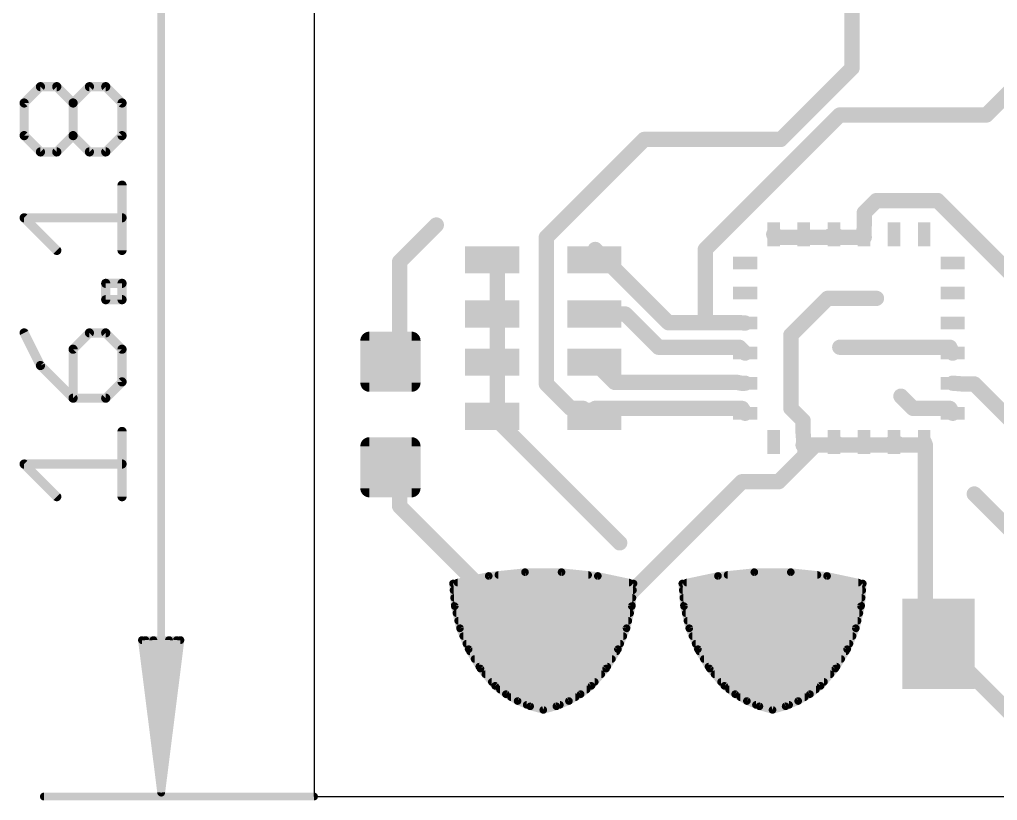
# Model space of a CAD drawing. Extents: x -4.9 to 29.3, y 1.2 to 21.4.
# Drawn here: x -4.89 to 11.36, y 1.21 to 14.18 of the extents above; entities that cross this region are included whole.
import ezdxf

# ---------------------------------------------------------------- set-up
doc = ezdxf.new("R2010")
doc.units = 0
doc.layers.add('1', color=22, linetype='CONTINUOUS')
doc.layers.add('20', color=7, linetype='CONTINUOUS')

# ---------------------------------------------------------------- blocks, each defined once
blk = doc.blocks.new('RECT')
blk.add_solid([(-0.5, -0.5), (0.5, -0.5), (-0.5, 0.5), (0.5, 0.5)])
blk = doc.blocks.new('RECT160000X160000R30')
at = {"const_width": 0.15}
blk.add_lwpolyline([(0.425, -0.35), (0.425, 0.35, 0.4142), (0.35, 0.425), (-0.35, 0.425, 0.4142), (-0.425, 0.35), (-0.425, -0.35, 0.4142), (-0.35, -0.425), (0.35, -0.425, 0.4142)], format="xyb", close=True, dxfattribs=at)
blk.add_solid([(-0.3754, -0.3754), (0.3754, -0.3754), (-0.3754, 0.3754), (0.3754, 0.3754)])

msp = doc.modelspace()

# ---------------------------------------------------------------- linework, layer by layer
at = {"layer": '1'}
for points, const_width in [([(-2.54, 17.385), (-2.54, 1.335)], 0.13), ([(8.9408, 13.3763), (8.9408, 14.348)], 0.254), ([(12.5984, 14.0208), (11.176, 12.5984)], 0.254), ([(7.7565, 12.192), (8.9408, 13.3763)], 0.254), ([(-4.8177, 12.7977), (-4.5465, 13.0688)], 0.1524), ([(-4.5465, 13.0688), (-4.2754, 13.0688)], 0.1524), ([(-4.2754, 13.0688), (-4.0042, 12.7977)], 0.1524), ([(-4.0042, 12.7977), (-3.733, 13.0688)], 0.1524), ([(-3.733, 13.0688), (-3.4619, 13.0688)], 0.1524), ([(-3.4619, 13.0688), (-3.1907, 12.7977)], 0.1524), ([(-4.8177, 12.2553), (-4.8177, 12.7977)], 0.1524), ([(-4.0042, 12.2553), (-4.0042, 12.7977)], 0.1524), ([(-3.1907, 12.7977), (-3.1907, 12.2553)], 0.1524), ([(8.7376, 12.5984), (6.5024, 10.3632)], 0.254), ([(11.176, 12.5984), (8.7376, 12.5984)], 0.254), ([(-4.5465, 11.9842), (-4.8177, 12.2553)], 0.1524), ([(-4.0042, 12.2553), (-4.2754, 11.9842)], 0.1524), ([(-3.733, 11.9842), (-4.0042, 12.2553)], 0.1524), ([(-3.1907, 12.2553), (-3.4619, 11.9842)], 0.1524), ([(3.8608, 10.5664), (5.4864, 12.192)], 0.254), ([(5.4864, 12.192), (7.7565, 12.192)], 0.254), ([(-4.2754, 11.9842), (-4.5465, 11.9842)], 0.1524), ([(-3.4619, 11.9842), (-3.733, 11.9842)], 0.1524), ([(-3.1907, 10.347), (-3.1907, 11.4317)], 0.1524), ([(9.3472, 11.176), (9.144, 10.9728)], 0.254), ([(10.3632, 11.176), (9.3472, 11.176)], 0.254), ([(11.9888, 9.5504), (10.3632, 11.176)], 0.254), ([(9.144, 10.9728), (9.144, 10.7696)], 0.254), ([(-4.2754, 10.347), (-4.8177, 10.8893)], 0.1524), ([(-4.8177, 10.8893), (-3.1907, 10.8893)], 0.1524), ([(2.032, 10.7696), (1.4224, 10.16)], 0.254), ([(9.144, 10.7696), (9.14, 10.615)], 0.254), ([(7.7216, 10.5664), (7.64, 10.615)], 0.254), ([(8.128, 10.5664), (8.14, 10.615)], 0.254), ([(8.5344, 10.5664), (8.64, 10.615)], 0.254), ([(8.7376, 10.5664), (8.64, 10.615)], 0.254), ([(9.144, 10.5664), (9.14, 10.615)], 0.254), ([(3.8608, 10.5664), (3.8608, 8.128)], 0.254), ([(8.128, 10.5664), (7.7216, 10.5664)], 0.254), ([(8.5344, 10.5664), (8.128, 10.5664)], 0.254), ([(9.144, 10.5664), (8.7376, 10.5664)], 0.254), ([(4.6736, 10.3632), (4.66, 10.19)], 0.254), ([(4.6736, 10.3632), (5.8928, 9.144)], 0.254), ([(6.5024, 10.3632), (6.5024, 9.144)], 0.254), ([(1.4224, 10.16), (1.4224, 8.5344)], 0.254), ([(3.048, 10.16), (2.96, 10.19)], 0.254), ([(3.048, 9.3472), (3.048, 10.16)], 0.254), ([(-3.4619, 9.5284), (-3.4619, 9.7996)], 0.1524), ([(-3.4619, 9.7996), (-3.1907, 9.7996)], 0.1524), ([(-3.1907, 9.7996), (-3.1907, 9.5284)], 0.1524), ([(-3.1907, 9.5284), (-3.4619, 9.5284)], 0.1524), ([(7.9248, 8.9408), (8.5344, 9.5504)], 0.254), ([(8.5344, 9.5504), (9.3472, 9.5504)], 0.254), ([(3.048, 9.3472), (2.96, 9.29)], 0.254), ([(3.048, 9.144), (2.96, 9.29)], 0.254), ([(3.048, 8.5344), (3.048, 9.144)], 0.254), ([(4.66, 9.29), (5.1721, 9.29)], 0.254), ([(5.1721, 9.29), (5.7245, 8.7376)], 0.254), ([(5.8928, 9.144), (6.5024, 9.144)], 0.254), ([(6.5024, 9.144), (7.112, 9.144)], 0.254), ([(7.112, 9.144), (7.165, 9.14)], 0.254), ([(-4.8177, 8.9759), (-4.5465, 8.4336)], 0.1524), ([(-3.733, 8.9759), (-4.0042, 8.7048)], 0.1524), ([(-3.4619, 8.9759), (-3.733, 8.9759)], 0.1524), ([(-3.1907, 8.7048), (-3.4619, 8.9759)], 0.1524), ([(7.9248, 7.7216), (7.9248, 8.9408)], 0.254), ([(-4.0042, 8.7048), (-4.0042, 7.8913)], 0.1524), ([(-3.1907, 8.1624), (-3.1907, 8.7048)], 0.1524), ([(5.7245, 8.7376), (7.0674, 8.7376)], 0.254), ([(7.0674, 8.7376), (7.165, 8.64)], 0.254), ([(8.7376, 8.7376), (10.5664, 8.7376)], 0.254), ([(10.5664, 8.7376), (10.615, 8.64)], 0.254), ([(1.4224, 8.5344), (1.27, 8.497)], 0.254), ([(3.048, 8.5344), (2.96, 8.49)], 0.254), ([(3.048, 8.3312), (2.96, 8.49)], 0.254), ([(4.9959, 8.1541), (4.66, 8.49)], 0.254), ([(-4.5465, 8.4336), (-4.0042, 7.8913)], 0.1524), ([(3.048, 8.3312), (3.048, 7.7216)], 0.254), ([(-3.4619, 7.8913), (-3.1907, 8.1624)], 0.1524), ([(3.8608, 8.128), (4.2672, 7.7216)], 0.254), ([(7.0318, 8.1541), (4.9959, 8.1541)], 0.254), ([(7.0982, 8.14), (7.0318, 8.1541)], 0.254), ([(7.165, 8.14), (7.0982, 8.14)], 0.254), ([(10.7696, 8.128), (10.615, 8.14)], 0.254), ([(10.9728, 8.128), (10.7696, 8.128)], 0.254), ([(11.7856, 7.3152), (10.9728, 8.128)], 0.254), ([(-4.0042, 7.8913), (-3.4619, 7.8913)], 0.1524), ([(9.7536, 7.9248), (9.9568, 7.7216)], 0.254), ([(3.048, 7.7216), (2.96, 7.59)], 0.254), ([(4.2672, 7.7216), (4.4704, 7.7216)], 0.254), ([(4.4704, 7.7216), (4.66, 7.59)], 0.254), ([(4.6736, 7.7216), (4.66, 7.59)], 0.254), ([(4.6736, 7.7216), (7.112, 7.7216)], 0.254), ([(7.112, 7.7216), (7.165, 7.64)], 0.254), ([(8.128, 7.5184), (7.9248, 7.7216)], 0.254), ([(9.9568, 7.7216), (10.5664, 7.7216)], 0.254), ([(10.5664, 7.7216), (10.615, 7.64)], 0.254), ([(3.048, 7.5184), (2.96, 7.59)], 0.254), ([(5.08, 5.4864), (3.048, 7.5184)], 0.254), ([(8.128, 7.3152), (8.128, 7.5184)], 0.254), ([(-3.1907, 6.2541), (-3.1907, 7.3388)], 0.1524), ([(8.128, 7.3152), (8.14, 7.165)], 0.254), ([(8.3312, 7.112), (7.7216, 6.5024)], 0.254), ([(8.128, 7.112), (8.14, 7.165)], 0.254), ([(8.3312, 7.112), (8.128, 7.112)], 0.254), ([(8.7376, 7.112), (8.3312, 7.112)], 0.254), ([(8.7376, 7.112), (8.64, 7.165)], 0.254), ([(8.7376, 7.112), (9.144, 7.112)], 0.254), ([(9.144, 7.112), (9.14, 7.165)], 0.254), ([(9.144, 7.112), (9.5504, 7.112)], 0.254), ([(9.5504, 7.112), (9.64, 7.165)], 0.254), ([(9.7536, 7.112), (9.64, 7.165)], 0.254), ([(9.7536, 7.112), (10.16, 7.112)], 0.254), ([(10.16, 7.112), (10.14, 7.165)], 0.254), ([(10.16, 4.064), (10.16, 7.112)], 0.254), ([(-4.2754, 6.2541), (-4.8177, 6.7965)], 0.1524), ([(-4.8177, 6.7965), (-3.1907, 6.7965)], 0.1524), ([(1.4224, 6.7056), (1.27, 6.743)], 0.254), ([(1.4224, 6.096), (1.4224, 6.7056)], 0.254), ([(7.112, 6.5024), (4.4704, 3.8608)], 0.254), ([(7.7216, 6.5024), (7.112, 6.5024)], 0.254), ([(10.9728, 6.2992), (12.3952, 4.8768)], 0.254), ([(3.6576, 3.8608), (1.4224, 6.096)], 0.254), ([(3.5067, 4.9995), (2.9034, 4.9361)], 0.127), ([(4.1133, 4.9995), (3.5067, 4.9995)], 0.127), ([(4.7166, 4.9361), (4.1133, 4.9995)], 0.127), ([(7.3167, 4.9995), (6.7134, 4.9361)], 0.127), ([(7.9233, 4.9995), (7.3167, 4.9995)], 0.127), ([(8.5266, 4.9361), (7.9233, 4.9995)], 0.127), ([(2.9034, 4.9361), (2.31, 4.81)], 0.127), ([(2.3853, 4.826), (5.2347, 4.826)], 0.127), ([(3.0639, 4.953), (4.5561, 4.953)], 0.127), ([(5.31, 4.81), (4.7166, 4.9361)], 0.127), ([(6.7134, 4.9361), (6.12, 4.81)], 0.127), ([(6.1953, 4.826), (9.0447, 4.826)], 0.127), ([(6.8739, 4.953), (8.3661, 4.953)], 0.127), ([(9.12, 4.81), (8.5266, 4.9361)], 0.127), ([(2.31, 4.81), (2.3388, 4.4342)], 0.127), ([(2.3185, 4.699), (5.3015, 4.699)], 0.127), ([(5.2812, 4.4342), (5.31, 4.81)], 0.127), ([(6.12, 4.81), (6.1488, 4.4342)], 0.127), ([(6.1285, 4.699), (9.1115, 4.699)], 0.127), ([(9.0912, 4.4342), (9.12, 4.81)], 0.127), ([(2.3282, 4.572), (5.2918, 4.572)], 0.127), ([(6.1382, 4.572), (9.1018, 4.572)], 0.127), ([(2.338, 4.445), (5.282, 4.445)], 0.127), ([(2.3388, 4.4342), (2.426, 4.0675)], 0.127), ([(5.194, 4.0675), (5.2812, 4.4342)], 0.127), ([(6.148, 4.445), (9.092, 4.445)], 0.127), ([(6.1488, 4.4342), (6.236, 4.0675)], 0.127), ([(9.004, 4.0675), (9.0912, 4.4342)], 0.127), ([(2.3664, 4.318), (5.2536, 4.318)], 0.127), ([(2.3966, 4.191), (5.2234, 4.191)], 0.127), ([(6.1764, 4.318), (9.0636, 4.318)], 0.127), ([(6.2066, 4.191), (9.0334, 4.191)], 0.127), ([(2.426, 4.0675), (2.5695, 3.7189)], 0.127), ([(2.4274, 4.064), (5.1926, 4.064)], 0.127), ([(5.0505, 3.7189), (5.194, 4.0675)], 0.127), ([(6.236, 4.0675), (6.3795, 3.7189)], 0.127), ([(6.2374, 4.064), (9.0026, 4.064)], 0.127), ([(8.8605, 3.7189), (9.004, 4.0675)], 0.127), ([(10.3632, 3.8608), (10.16, 4.064)], 0.254), ([(-2.54, 1.335), (-2.8592, 3.87)], 0.13), ([(-2.8592, 3.87), (-2.2208, 3.87)], 0.13), ([(-2.54, 1.335), (-2.8, 3.87)], 0.13), ([(-2.54, 1.335), (-2.67, 3.87)], 0.13), ([(-2.2208, 3.87), (-2.54, 1.335)], 0.13), ([(-2.41, 3.87), (-2.54, 1.335)], 0.13), ([(-2.28, 3.87), (-2.54, 1.335)], 0.13), ([(2.4797, 3.937), (5.1403, 3.937)], 0.127), ([(3.6576, 3.8608), (3.81, 3.81)], 0.254), ([(3.8608, 3.8608), (3.81, 3.81)], 0.254), ([(4.4704, 3.8608), (3.8608, 3.8608)], 0.254), ([(6.2897, 3.937), (8.9503, 3.937)], 0.127), ([(10.3632, 3.8608), (10.38, 3.81)], 0.254), ([(10.5664, 3.6576), (10.38, 3.81)], 0.254), ([(2.532, 3.81), (5.088, 3.81)], 0.127), ([(2.5695, 3.7189), (2.7658, 3.3971)], 0.127), ([(2.5914, 3.683), (5.0286, 3.683)], 0.127), ([(4.8542, 3.3971), (5.0505, 3.7189)], 0.127), ([(6.342, 3.81), (8.898, 3.81)], 0.127), ([(6.3795, 3.7189), (6.5758, 3.3971)], 0.127), ([(6.4014, 3.683), (8.8386, 3.683)], 0.127), ([(8.6642, 3.3971), (8.8605, 3.7189)], 0.127), ([(10.5664, 3.6576), (11.5824, 2.6416)], 0.254), ([(2.6689, 3.556), (4.9511, 3.556)], 0.127), ([(6.4789, 3.556), (8.7611, 3.556)], 0.127), ([(2.7464, 3.429), (4.8736, 3.429)], 0.127), ([(2.7658, 3.3971), (3.01, 3.11)], 0.127), ([(4.61, 3.11), (4.8542, 3.3971)], 0.127), ([(6.5564, 3.429), (8.6836, 3.429)], 0.127), ([(6.5758, 3.3971), (6.82, 3.11)], 0.127), ([(8.42, 3.11), (8.6642, 3.3971)], 0.127), ([(2.8467, 3.302), (4.7733, 3.302)], 0.127), ([(6.6567, 3.302), (8.5833, 3.302)], 0.127), ([(2.9547, 3.175), (4.6653, 3.175)], 0.127), ([(3.01, 3.11), (3.1886, 2.9714)], 0.127), ([(3.0899, 3.048), (4.5301, 3.048)], 0.127), ([(4.4314, 2.9714), (4.61, 3.11)], 0.127), ([(6.7647, 3.175), (8.4753, 3.175)], 0.127), ([(6.82, 3.11), (6.9986, 2.9714)], 0.127), ([(6.8999, 3.048), (8.3401, 3.048)], 0.127), ([(8.2414, 2.9714), (8.42, 3.11)], 0.127), ([(3.1886, 2.9714), (3.3837, 2.8573)], 0.127), ([(3.2748, 2.921), (4.3452, 2.921)], 0.127), ([(4.2363, 2.8573), (4.4314, 2.9714)], 0.127), ([(6.9986, 2.9714), (7.1937, 2.8573)], 0.127), ([(7.0848, 2.921), (8.1552, 2.921)], 0.127), ([(8.0463, 2.8573), (8.2414, 2.9714)], 0.127), ([(3.3837, 2.8573), (3.592, 2.7697)], 0.127), ([(3.5342, 2.794), (4.0858, 2.794)], 0.127), ([(3.592, 2.7697), (3.81, 2.71)], 0.127), ([(3.81, 2.71), (4.028, 2.7697)], 0.127), ([(4.028, 2.7697), (4.2363, 2.8573)], 0.127), ([(7.1937, 2.8573), (7.402, 2.7697)], 0.127), ([(7.3442, 2.794), (7.8958, 2.794)], 0.127), ([(7.402, 2.7697), (7.62, 2.71)], 0.127), ([(7.62, 2.71), (7.838, 2.7697)], 0.127), ([(7.838, 2.7697), (8.0463, 2.8573)], 0.127), ([(0, 1.27), (-4.49, 1.27)], 0.13)]:
    msp.add_lwpolyline(points, dxfattribs=dict(at, const_width=const_width))
for points, const_width in [([(8.9857, 13.3314, 1), (8.8959, 13.4212)], 0.127), ([(8.8773, 13.3763, 1), (9.0043, 13.3763)], 0.127), ([(-4.5465, 13.1069, 1), (-4.5465, 13.0307)], 0.0762), ([(-4.5196, 13.0419, 1), (-4.5735, 13.0958)], 0.0762), ([(-4.2484, 13.0958, 1), (-4.3023, 13.0419)], 0.0762), ([(-4.2754, 13.0307, 1), (-4.2754, 13.1069)], 0.0762), ([(-3.733, 13.1069, 1), (-3.733, 13.0307)], 0.0762), ([(-3.7061, 13.0419, 1), (-3.76, 13.0958)], 0.0762), ([(-3.4349, 13.0958, 1), (-3.4888, 13.0419)], 0.0762), ([(-3.4619, 13.0307, 1), (-3.4619, 13.1069)], 0.0762), ([(-4.7796, 12.7977, 1), (-4.8558, 12.7977)], 0.0762), ([(-4.8446, 12.8246, 1), (-4.7907, 12.7707)], 0.0762), ([(-3.9661, 12.7977, 1), (-4.0423, 12.7977)], 0.0762), ([(-4.0311, 12.8246, 1), (-3.9773, 12.7707)], 0.0762), ([(-4.0311, 12.7707, 1), (-3.9773, 12.8246)], 0.0762), ([(-3.1526, 12.7977, 1), (-3.2288, 12.7977)], 0.0762), ([(-3.2176, 12.7707, 1), (-3.1638, 12.8246)], 0.0762), ([(8.7376, 12.6619, 1), (8.7376, 12.5349)], 0.127), ([(8.7825, 12.5535, 1), (8.6927, 12.6433)], 0.127), ([(11.1311, 12.6433, 1), (11.2209, 12.5535)], 0.127), ([(11.176, 12.5349, 1), (11.176, 12.6619)], 0.127), ([(-4.7907, 12.2823, 1), (-4.8446, 12.2284)], 0.0762), ([(-4.8558, 12.2553, 1), (-4.7796, 12.2553)], 0.0762), ([(-3.9773, 12.2823, 1), (-4.0311, 12.2284)], 0.0762), ([(-4.0423, 12.2553, 1), (-3.9661, 12.2553)], 0.0762), ([(-3.9773, 12.2284, 1), (-4.0311, 12.2823)], 0.0762), ([(-3.2288, 12.2553, 1), (-3.1526, 12.2553)], 0.0762), ([(-3.1638, 12.2284, 1), (-3.2176, 12.2823)], 0.0762), ([(5.4864, 12.2555, 1), (5.4864, 12.1285)], 0.127), ([(5.5313, 12.1471, 1), (5.4415, 12.2369)], 0.127), ([(7.7116, 12.2369, 1), (7.8014, 12.1471)], 0.127), ([(7.7565, 12.1285, 1), (7.7565, 12.2555)], 0.127), ([(-4.5465, 12.0223, 1), (-4.5465, 11.9461)], 0.0762), ([(-4.5735, 11.9572, 1), (-4.5196, 12.0111)], 0.0762), ([(-4.3023, 12.0111, 1), (-4.2484, 11.9572)], 0.0762), ([(-4.2754, 11.9461, 1), (-4.2754, 12.0223)], 0.0762), ([(-3.733, 12.0223, 1), (-3.733, 11.9461)], 0.0762), ([(-3.76, 11.9572, 1), (-3.7061, 12.0111)], 0.0762), ([(-3.4888, 12.0111, 1), (-3.4349, 11.9572)], 0.0762), ([(-3.4619, 11.9461, 1), (-3.4619, 12.0223)], 0.0762), ([(-3.1526, 11.4317, 1), (-3.2288, 11.4317)], 0.0762), ([(9.3472, 11.2395, 1), (9.3472, 11.1125)], 0.127), ([(9.3921, 11.1311, 1), (9.3023, 11.2209)], 0.127), ([(10.4081, 11.2209, 1), (10.3183, 11.1311)], 0.127), ([(10.3632, 11.1125, 1), (10.3632, 11.2395)], 0.127), ([(9.2075, 10.9728, 1), (9.0805, 10.9728)], 0.127), ([(9.0991, 11.0177, 1), (9.1889, 10.9279)], 0.127), ([(-4.7907, 10.9163, 1), (-4.8446, 10.8624)], 0.0762), ([(-4.8177, 10.9274, 1), (-4.8177, 10.8512)], 0.0762), ([(-3.1907, 10.8512, 1), (-3.1907, 10.9274)], 0.0762), ([(2.0769, 10.7247, 1), (1.9871, 10.8145)], 0.127), ([(9.2075, 10.768, 1), (9.0805, 10.7712)], 0.127), ([(7.6725, 10.6696, 1), (7.6075, 10.5604)], 0.127), ([(8.2016, 10.5998, 1), (8.0784, 10.6302)], 0.127), ([(8.6683, 10.6718, 1), (8.6117, 10.5582)], 0.127), ([(8.6665, 10.5573, 1), (8.6135, 10.6727)], 0.127), ([(9.2033, 10.6202, 1), (9.0767, 10.6098)], 0.127), ([(9.0805, 10.7696, 1), (9.2075, 10.7696)], 0.127), ([(3.9243, 10.5664, 1), (3.7973, 10.5664)], 0.127), ([(3.8159, 10.6113, 1), (3.9057, 10.5215)], 0.127), ([(7.7216, 10.6299, 1), (7.7216, 10.5029)], 0.127), ([(7.6891, 10.5118, 1), (7.7541, 10.621)], 0.127), ([(8.128, 10.6299, 1), (8.128, 10.5029)], 0.127), ([(8.0664, 10.5816, 1), (8.1896, 10.5512)], 0.127), ([(8.128, 10.5029, 1), (8.128, 10.6299)], 0.127), ([(8.5079, 10.6241, 1), (8.5609, 10.5087)], 0.127), ([(8.5344, 10.5029, 1), (8.5344, 10.6299)], 0.127), ([(8.7376, 10.6299, 1), (8.7376, 10.5029)], 0.127), ([(8.7093, 10.5096, 1), (8.7659, 10.6232)], 0.127), ([(9.0765, 10.6166, 1), (9.2035, 10.6134)], 0.127), ([(9.0807, 10.5612, 1), (9.2073, 10.5716)], 0.127), ([(9.144, 10.5029, 1), (9.144, 10.6299)], 0.127), ([(-4.3023, 10.3201, 1), (-4.2484, 10.374)], 0.0762), ([(4.7185, 10.4081, 1), (4.6287, 10.3183)], 0.127), ([(4.7369, 10.3582, 1), (4.6103, 10.3682)], 0.127), ([(6.5659, 10.3632, 1), (6.4389, 10.3632)], 0.127), ([(6.4575, 10.4081, 1), (6.5473, 10.3183)], 0.127), ([(-3.2288, 10.347, 1), (-3.1526, 10.347)], 0.0762), ([(1.4859, 10.16, 1), (1.3589, 10.16)], 0.127), ([(1.3775, 10.2049, 1), (1.4673, 10.1151)], 0.127), ([(2.9805, 10.2501, 1), (2.9395, 10.1299)], 0.127), ([(3.1115, 10.16, 1), (2.9845, 10.16)], 0.127), ([(3.0275, 10.0999, 1), (3.0685, 10.2201)], 0.127), ([(4.5967, 10.195, 1), (4.7233, 10.185)], 0.127), ([(-3.4238, 9.7996, 1), (-3.5, 9.7996)], 0.0762), ([(-3.4619, 9.8377, 1), (-3.4619, 9.7615)], 0.0762), ([(-3.1526, 9.7996, 1), (-3.2288, 9.7996)], 0.0762), ([(-3.1907, 9.7615, 1), (-3.1907, 9.8377)], 0.0762), ([(-3.4619, 9.5665, 1), (-3.4619, 9.4903)], 0.0762), ([(-3.1907, 9.4903, 1), (-3.1907, 9.5665)], 0.0762), ([(8.5344, 9.6139, 1), (8.5344, 9.4869)], 0.127), ([(8.5793, 9.5055, 1), (8.4895, 9.5953)], 0.127), ([(9.3472, 9.4869, 1), (9.3472, 9.6139)], 0.127), ([(-3.5, 9.5284, 1), (-3.4238, 9.5284)], 0.0762), ([(-3.2288, 9.5284, 1), (-3.1526, 9.5284)], 0.0762), ([(3.0826, 9.294, 1), (3.0134, 9.4004)], 0.127), ([(3.0144, 9.3228, 1), (2.9056, 9.2572)], 0.127), ([(2.9254, 9.3432, 1), (2.9946, 9.2368)], 0.127), ([(2.9845, 9.3472, 1), (3.1115, 9.3472)], 0.127), ([(3.1115, 9.144, 1), (2.9845, 9.144)], 0.127), ([(4.66, 9.3535, 1), (4.66, 9.2265)], 0.127), ([(5.217, 9.3349, 1), (5.1272, 9.2451)], 0.127), ([(5.1721, 9.2265, 1), (5.1721, 9.3535)], 0.127), ([(5.8928, 9.2075, 1), (5.8928, 9.0805)], 0.127), ([(6.5024, 9.2075, 1), (6.5024, 9.0805)], 0.127), ([(6.5024, 9.0805, 1), (6.5024, 9.2075)], 0.127), ([(7.1168, 9.2073, 1), (7.1072, 9.0807)], 0.127), ([(7.112, 9.0805, 1), (7.112, 9.2075)], 0.127), ([(7.1602, 9.0767, 1), (7.1698, 9.2033)], 0.127), ([(2.9936, 9.1112, 1), (3.1024, 9.1768)], 0.127), ([(5.8479, 9.0991, 1), (5.9377, 9.1889)], 0.127), ([(6.4389, 9.144, 1), (6.5659, 9.144)], 0.127), ([(-4.7836, 8.993, 1), (-4.8518, 8.9589)], 0.0762), ([(-3.733, 9.014, 1), (-3.733, 8.9378)], 0.0762), ([(-3.7061, 8.949, 1), (-3.76, 9.0029)], 0.0762), ([(-3.4349, 9.0029, 1), (-3.4888, 8.949)], 0.0762), ([(-3.4619, 8.9378, 1), (-3.4619, 9.014)], 0.0762), ([(7.9883, 8.9408, 1), (7.8613, 8.9408)], 0.127), ([(7.8799, 8.9857, 1), (7.9697, 8.8959)], 0.127), ([(-3.9661, 8.7048, 1), (-4.0423, 8.7048)], 0.0762), ([(-3.1526, 8.7048, 1), (-3.2288, 8.7048)], 0.0762), ([(5.7245, 8.8011, 1), (5.7245, 8.6741)], 0.127), ([(5.6796, 8.6927, 1), (5.7694, 8.7825)], 0.127), ([(7.1123, 8.7825, 1), (7.0225, 8.6927)], 0.127), ([(7.0674, 8.6741, 1), (7.0674, 8.8011)], 0.127), ([(8.7376, 8.8011, 1), (8.7376, 8.6741)], 0.127), ([(10.6232, 8.7659, 1), (10.5096, 8.7093)], 0.127), ([(10.5664, 8.6741, 1), (10.5664, 8.8011)], 0.127), ([(-4.0311, 8.7317, 1), (-3.9773, 8.6778)], 0.0762), ([(-3.2176, 8.6778, 1), (-3.1638, 8.7317)], 0.0762), ([(1.2549, 8.5587, 1), (1.2851, 8.4353)], 0.127), ([(1.4375, 8.4727, 1), (1.4073, 8.5961)], 0.127), ([(3.0155, 8.5208, 1), (2.9045, 8.4592)], 0.127), ([(3.0766, 8.4777, 1), (3.0194, 8.5911)], 0.127), ([(4.7049, 8.5349, 1), (4.6151, 8.4451)], 0.127), ([(7.1201, 8.5951, 1), (7.2099, 8.6849)], 0.127), ([(10.5582, 8.6117, 1), (10.6718, 8.6683)], 0.127), ([(-4.5196, 8.4606, 1), (-4.5735, 8.4067)], 0.0762), ([(-4.5806, 8.4166, 1), (-4.5124, 8.4507)], 0.0762), ([(1.3589, 8.5344, 1), (1.4859, 8.5344)], 0.127), ([(2.9314, 8.5467, 1), (2.9886, 8.4333)], 0.127), ([(2.9845, 8.5344, 1), (3.1115, 8.5344)], 0.127), ([(3.1115, 8.3312, 1), (2.9845, 8.3312)], 0.127), ([(2.9925, 8.3004, 1), (3.1035, 8.362)], 0.127), ([(-3.2288, 8.1624, 1), (-3.1526, 8.1624)], 0.0762), ([(-3.1638, 8.1355, 1), (-3.2176, 8.1894)], 0.0762), ([(3.9057, 8.1729, 1), (3.8159, 8.0831)], 0.127), ([(3.7973, 8.128, 1), (3.9243, 8.128)], 0.127), ([(4.9959, 8.2176, 1), (4.9959, 8.0906)], 0.127), ([(4.951, 8.1092, 1), (5.0408, 8.199)], 0.127), ([(7.045, 8.2162, 1), (7.0186, 8.092)], 0.127), ([(7.0318, 8.0906, 1), (7.0318, 8.2176)], 0.127), ([(7.0982, 8.2035, 1), (7.0982, 8.0765)], 0.127), ([(7.085, 8.0779, 1), (7.1114, 8.2021)], 0.127), ([(7.165, 8.0765, 1), (7.165, 8.2035)], 0.127), ([(10.6199, 8.2033, 1), (10.6101, 8.0767)], 0.127), ([(10.7696, 8.1915, 1), (10.7696, 8.0645)], 0.127), ([(10.7647, 8.0647, 1), (10.7745, 8.1913)], 0.127), ([(11.0177, 8.1729, 1), (10.9279, 8.0831)], 0.127), ([(10.9728, 8.0645, 1), (10.9728, 8.1915)], 0.127), ([(-4.0042, 7.9294, 1), (-4.0042, 7.8532)], 0.0762), ([(-3.4619, 7.8532, 1), (-3.4619, 7.9294)], 0.0762), ([(9.7985, 7.9697, 1), (9.7087, 7.8799)], 0.127), ([(-4.0423, 7.8913, 1), (-3.9661, 7.8913)], 0.0762), ([(-4.0311, 7.8643, 1), (-3.9773, 7.9182)], 0.0762), ([(-3.4888, 7.9182, 1), (-3.4349, 7.8643)], 0.0762), ([(3.1008, 7.6863, 1), (2.9952, 7.7569)], 0.127), ([(4.2672, 7.7851, 1), (4.2672, 7.6581)], 0.127), ([(4.2223, 7.6767, 1), (4.3121, 7.7665)], 0.127), ([(4.5066, 7.7738, 1), (4.4342, 7.6694)], 0.127), ([(4.4704, 7.6581, 1), (4.4704, 7.7851)], 0.127), ([(4.6736, 7.7851, 1), (4.6736, 7.6581)], 0.127), ([(4.7368, 7.7151, 1), (4.6104, 7.7281)], 0.127), ([(7.1653, 7.7562, 1), (7.0587, 7.687)], 0.127), ([(7.112, 7.6581, 1), (7.112, 7.7851)], 0.127), ([(7.9697, 7.7665, 1), (7.8799, 7.6767)], 0.127), ([(9.9568, 7.7851, 1), (9.9568, 7.6581)], 0.127), ([(9.9119, 7.6767, 1), (10.0017, 7.7665)], 0.127), ([(10.621, 7.7541, 1), (10.5118, 7.6891)], 0.127), ([(10.5664, 7.6581, 1), (10.5664, 7.7851)], 0.127), ([(3.0001, 7.6393, 1), (2.9199, 7.5407)], 0.127), ([(2.9072, 7.6253, 1), (3.0128, 7.5547)], 0.127), ([(2.9845, 7.7216, 1), (3.1115, 7.7216)], 0.127), ([(3.0929, 7.5633, 1), (3.0031, 7.4735)], 0.127), ([(4.5968, 7.5965, 1), (4.7232, 7.5835)], 0.127), ([(4.6238, 7.5378, 1), (4.6962, 7.6422)], 0.127), ([(7.1117, 7.6054, 1), (7.2183, 7.6746)], 0.127), ([(7.8613, 7.7216, 1), (7.9883, 7.7216)], 0.127), ([(8.1915, 7.5184, 1), (8.0645, 7.5184)], 0.127), ([(10.5604, 7.6075, 1), (10.6696, 7.6725)], 0.127), ([(3.0079, 7.4691, 1), (3.0881, 7.5677)], 0.127), ([(8.0831, 7.4735, 1), (8.1729, 7.5633)], 0.127), ([(-3.1526, 7.3388, 1), (-3.2288, 7.3388)], 0.0762), ([(8.1913, 7.3203, 1), (8.0647, 7.3101)], 0.127), ([(8.0645, 7.3152, 1), (8.1915, 7.3152)], 0.127), ([(8.128, 7.1755, 1), (8.128, 7.0485)], 0.127), ([(8.0661, 7.126, 1), (8.1899, 7.098)], 0.127), ([(8.0767, 7.1599, 1), (8.2033, 7.1701)], 0.127), ([(8.2019, 7.151, 1), (8.0781, 7.179)], 0.127), ([(8.3312, 7.1755, 1), (8.3312, 7.0485)], 0.127), ([(8.3761, 7.0671, 1), (8.2863, 7.1569)], 0.127), ([(8.3312, 7.0485, 1), (8.3312, 7.1755)], 0.127), ([(8.6703, 7.2208, 1), (8.6097, 7.1092)], 0.127), ([(8.7376, 7.1755, 1), (8.7376, 7.0485)], 0.127), ([(8.7073, 7.0562, 1), (8.7679, 7.1678)], 0.127), ([(8.7376, 7.0485, 1), (8.7376, 7.1755)], 0.127), ([(9.2033, 7.1698, 1), (9.0767, 7.1602)], 0.127), ([(9.144, 7.1755, 1), (9.144, 7.0485)], 0.127), ([(9.0807, 7.1072, 1), (9.2073, 7.1168)], 0.127), ([(9.144, 7.0485, 1), (9.144, 7.1755)], 0.127), ([(9.5181, 7.1667, 1), (9.5827, 7.0573)], 0.127), ([(9.5504, 7.0485, 1), (9.5504, 7.1755)], 0.127), ([(9.6668, 7.2225, 1), (9.6132, 7.1075)], 0.127), ([(9.6723, 7.1103, 1), (9.6077, 7.2197)], 0.127), ([(9.7536, 7.1755, 1), (9.7536, 7.0485)], 0.127), ([(9.7268, 7.0545, 1), (9.7804, 7.1695)], 0.127), ([(10.1994, 7.1874, 1), (10.0806, 7.1426)], 0.127), ([(10.2235, 7.112, 1), (10.0965, 7.112)], 0.127), ([(10.1006, 7.0896, 1), (10.2194, 7.1344)], 0.127), ([(10.16, 7.0485, 1), (10.16, 7.1755)], 0.127), ([(-4.7907, 6.8234, 1), (-4.8446, 6.7695)], 0.0762), ([(-4.8177, 6.8346, 1), (-4.8177, 6.7584)], 0.0762), ([(-3.1907, 6.7584, 1), (-3.1907, 6.8346)], 0.0762), ([(1.2851, 6.8047, 1), (1.2549, 6.6813)], 0.127), ([(1.4859, 6.7056, 1), (1.3589, 6.7056)], 0.127), ([(1.4073, 6.6439, 1), (1.4375, 6.7673)], 0.127), ([(7.112, 6.5659, 1), (7.112, 6.4389)], 0.127), ([(7.1569, 6.4575, 1), (7.0671, 6.5473)], 0.127), ([(7.6767, 6.5473, 1), (7.7665, 6.4575)], 0.127), ([(7.7216, 6.4389, 1), (7.7216, 6.5659)], 0.127), ([(11.0177, 6.3441, 1), (10.9279, 6.2543)], 0.127), ([(-4.3023, 6.2272, 1), (-4.2484, 6.2811)], 0.0762), ([(-3.2288, 6.2541, 1), (-3.1526, 6.2541)], 0.0762), ([(1.4673, 6.1409, 1), (1.3775, 6.0511)], 0.127), ([(1.3589, 6.096, 1), (1.4859, 6.096)], 0.127), ([(5.0351, 5.4415, 1), (5.1249, 5.5313)], 0.127), ([(3.5067, 5.0313, 1), (3.5067, 4.9678)], 0.0635), ([(3.51, 4.968, 1), (3.5034, 5.0311)], 0.0635), ([(4.1166, 5.0311, 1), (4.11, 4.968)], 0.0635), ([(4.1133, 4.9678, 1), (4.1133, 5.0313)], 0.0635), ([(7.3167, 5.0313, 1), (7.3167, 4.9678)], 0.0635), ([(7.32, 4.968, 1), (7.3134, 5.0311)], 0.0635), ([(7.9266, 5.0311, 1), (7.92, 4.968)], 0.0635), ([(7.9233, 4.9678, 1), (7.9233, 5.0313)], 0.0635), ([(2.3853, 4.8578, 1), (2.3853, 4.7943)], 0.0635), ([(2.9001, 4.9677, 1), (2.9067, 4.9045)], 0.0635), ([(2.91, 4.9051, 1), (2.8968, 4.9672)], 0.0635), ([(3.0639, 4.9848, 1), (3.0639, 4.9213)], 0.0635), ([(4.5561, 4.9213, 1), (4.5561, 4.9848)], 0.0635), ([(4.7232, 4.9672, 1), (4.71, 4.9051)], 0.0635), ([(4.7133, 4.9045, 1), (4.7199, 4.9677)], 0.0635), ([(5.2347, 4.7943, 1), (5.2347, 4.8578)], 0.0635), ([(6.1953, 4.8578, 1), (6.1953, 4.7943)], 0.0635), ([(6.7101, 4.9677, 1), (6.7167, 4.9045)], 0.0635), ([(6.72, 4.9051, 1), (6.7068, 4.9672)], 0.0635), ([(6.8739, 4.9848, 1), (6.8739, 4.9213)], 0.0635), ([(8.3661, 4.9213, 1), (8.3661, 4.9848)], 0.0635), ([(8.5332, 4.9672, 1), (8.52, 4.9051)], 0.0635), ([(8.5233, 4.9045, 1), (8.5299, 4.9677)], 0.0635), ([(9.0447, 4.7943, 1), (9.0447, 4.8578)], 0.0635), ([(2.3417, 4.8124, 1), (2.2783, 4.8076)], 0.0635), ([(2.3034, 4.8411, 1), (2.3166, 4.7789)], 0.0635), ([(2.3185, 4.7307, 1), (2.3185, 4.6673)], 0.0635), ([(5.3417, 4.8076, 1), (5.2783, 4.8124)], 0.0635), ([(5.3015, 4.6673, 1), (5.3015, 4.7307)], 0.0635), ([(5.3034, 4.7789, 1), (5.3166, 4.8411)], 0.0635), ([(6.1517, 4.8124, 1), (6.0883, 4.8076)], 0.0635), ([(6.1134, 4.8411, 1), (6.1266, 4.7789)], 0.0635), ([(6.1285, 4.7307, 1), (6.1285, 4.6673)], 0.0635), ([(9.1517, 4.8076, 1), (9.0883, 4.8124)], 0.0635), ([(9.1115, 4.6673, 1), (9.1115, 4.7307)], 0.0635), ([(9.1134, 4.7789, 1), (9.1266, 4.8411)], 0.0635), ([(2.3282, 4.6037, 1), (2.3282, 4.5403)], 0.0635), ([(5.2918, 4.5403, 1), (5.2918, 4.6037)], 0.0635), ([(6.1382, 4.6037, 1), (6.1382, 4.5403)], 0.0635), ([(9.1018, 4.5403, 1), (9.1018, 4.6037)], 0.0635), ([(2.338, 4.4768, 1), (2.338, 4.4133)], 0.0635), ([(2.3697, 4.4415, 1), (2.3079, 4.4268)], 0.0635), ([(2.3071, 4.4317, 1), (2.3704, 4.4366)], 0.0635), ([(5.2496, 4.4366, 1), (5.3129, 4.4317)], 0.0635), ([(5.3121, 4.4268, 1), (5.2503, 4.4415)], 0.0635), ([(5.282, 4.4133, 1), (5.282, 4.4768)], 0.0635), ([(6.148, 4.4768, 1), (6.148, 4.4133)], 0.0635), ([(6.1797, 4.4415, 1), (6.1179, 4.4268)], 0.0635), ([(6.1171, 4.4317, 1), (6.1804, 4.4366)], 0.0635), ([(9.0596, 4.4366, 1), (9.1229, 4.4317)], 0.0635), ([(9.1221, 4.4268, 1), (9.0603, 4.4415)], 0.0635), ([(9.092, 4.4133, 1), (9.092, 4.4768)], 0.0635), ([(2.3664, 4.3498, 1), (2.3664, 4.2863)], 0.0635), ([(2.3966, 4.2227, 1), (2.3966, 4.1593)], 0.0635), ([(5.2234, 4.1593, 1), (5.2234, 4.2227)], 0.0635), ([(5.2536, 4.2863, 1), (5.2536, 4.3498)], 0.0635), ([(6.1764, 4.3498, 1), (6.1764, 4.2863)], 0.0635), ([(6.2066, 4.2227, 1), (6.2066, 4.1593)], 0.0635), ([(9.0334, 4.1593, 1), (9.0334, 4.2227)], 0.0635), ([(9.0636, 4.2863, 1), (9.0636, 4.3498)], 0.0635), ([(2.4554, 4.0796, 1), (2.3967, 4.0554)], 0.0635), ([(2.3951, 4.0601, 1), (2.4569, 4.0748)], 0.0635), ([(2.4274, 4.0957, 1), (2.4274, 4.0323)], 0.0635), ([(5.1631, 4.0748, 1), (5.2249, 4.0601)], 0.0635), ([(5.2233, 4.0554, 1), (5.1646, 4.0796)], 0.0635), ([(5.1926, 4.0323, 1), (5.1926, 4.0957)], 0.0635), ([(6.2654, 4.0796, 1), (6.2067, 4.0554)], 0.0635), ([(6.2051, 4.0601, 1), (6.2669, 4.0748)], 0.0635), ([(6.2374, 4.0957, 1), (6.2374, 4.0323)], 0.0635), ([(8.9731, 4.0748, 1), (9.0349, 4.0601)], 0.0635), ([(9.0333, 4.0554, 1), (8.9746, 4.0796)], 0.0635), ([(9.0026, 4.0323, 1), (9.0026, 4.0957)], 0.0635), ([(10.2049, 4.1089, 1), (10.1151, 4.0191)], 0.127), ([(10.0965, 4.064, 1), (10.2235, 4.064)], 0.127), ([(-2.827, 3.8741, 1), (-2.8915, 3.8659)], 0.065), ([(-2.8592, 3.9025, 1), (-2.8592, 3.8375)], 0.065), ([(-2.7677, 3.8733, 1), (-2.8323, 3.8667)], 0.065), ([(-2.6375, 3.8717, 1), (-2.7025, 3.8683)], 0.065), ([(-2.3775, 3.8683, 1), (-2.4425, 3.8717)], 0.065), ([(-2.2477, 3.8667, 1), (-2.3123, 3.8733)], 0.065), ([(-2.1885, 3.8659, 1), (-2.253, 3.8741)], 0.065), ([(-2.2208, 3.8375, 1), (-2.2208, 3.9025)], 0.065), ([(2.4797, 3.9688, 1), (2.4797, 3.9053)], 0.0635), ([(3.6777, 3.921, 1), (3.6375, 3.8006)], 0.127), ([(3.6127, 3.8159, 1), (3.7025, 3.9057)], 0.127), ([(3.7651, 3.8549, 1), (3.8549, 3.7651)], 0.127), ([(3.7899, 3.7498, 1), (3.8301, 3.8702)], 0.127), ([(3.8608, 3.9243, 1), (3.8608, 3.7973)], 0.127), ([(3.9057, 3.8159, 1), (3.8159, 3.9057)], 0.127), ([(4.4255, 3.9057, 1), (4.5153, 3.8159)], 0.127), ([(4.4704, 3.7973, 1), (4.4704, 3.9243)], 0.127), ([(5.1403, 3.9053, 1), (5.1403, 3.9688)], 0.0635), ([(6.2897, 3.9688, 1), (6.2897, 3.9053)], 0.0635), ([(8.9503, 3.9053, 1), (8.9503, 3.9688)], 0.0635), ([(10.4235, 3.8807, 1), (10.3029, 3.8409)], 0.127), ([(10.4202, 3.8592, 1), (10.3398, 3.7608)], 0.127), ([(10.3183, 3.8159, 1), (10.4081, 3.9057)], 0.127), ([(2.532, 3.8418, 1), (2.532, 3.7782)], 0.0635), ([(2.5966, 3.7355, 1), (2.5424, 3.7024)], 0.0635), ([(2.5402, 3.7068, 1), (2.5989, 3.731)], 0.0635), ([(2.5914, 3.7148, 1), (2.5914, 3.6513)], 0.0635), ([(5.0211, 3.731, 1), (5.0798, 3.7068)], 0.0635), ([(5.0776, 3.7024, 1), (5.0234, 3.7355)], 0.0635), ([(5.0286, 3.6513, 1), (5.0286, 3.7148)], 0.0635), ([(5.088, 3.7782, 1), (5.088, 3.8418)], 0.0635), ([(6.342, 3.8418, 1), (6.342, 3.7782)], 0.0635), ([(6.4066, 3.7355, 1), (6.3524, 3.7024)], 0.0635), ([(6.3502, 3.7068, 1), (6.4089, 3.731)], 0.0635), ([(6.4014, 3.7148, 1), (6.4014, 3.6513)], 0.0635), ([(8.8311, 3.731, 1), (8.8898, 3.7068)], 0.0635), ([(8.8876, 3.7024, 1), (8.8334, 3.7355)], 0.0635), ([(8.8386, 3.6513, 1), (8.8386, 3.7148)], 0.0635), ([(8.898, 3.7782, 1), (8.898, 3.8418)], 0.0635), ([(10.3197, 3.7901, 1), (10.4403, 3.8299)], 0.127), ([(10.6113, 3.7025, 1), (10.5215, 3.6127)], 0.127), ([(10.5262, 3.6084, 1), (10.6066, 3.7068)], 0.127), ([(2.6689, 3.5878, 1), (2.6689, 3.5242)], 0.0635), ([(4.9511, 3.5242, 1), (4.9511, 3.5878)], 0.0635), ([(6.4789, 3.5878, 1), (6.4789, 3.5242)], 0.0635), ([(8.7611, 3.5242, 1), (8.7611, 3.5878)], 0.0635), ([(2.7464, 3.4608, 1), (2.7464, 3.3973)], 0.0635), ([(2.79, 3.4177, 1), (2.7416, 3.3766)], 0.0635), ([(2.7387, 3.3806, 1), (2.7929, 3.4137)], 0.0635), ([(4.8271, 3.4137, 1), (4.8813, 3.3806)], 0.0635), ([(4.8784, 3.3766, 1), (4.83, 3.4177)], 0.0635), ([(4.8736, 3.3973, 1), (4.8736, 3.4608)], 0.0635), ([(6.5564, 3.4608, 1), (6.5564, 3.3973)], 0.0635), ([(6.6, 3.4177, 1), (6.5516, 3.3766)], 0.0635), ([(6.5487, 3.3806, 1), (6.6029, 3.4137)], 0.0635), ([(8.6371, 3.4137, 1), (8.6913, 3.3806)], 0.0635), ([(8.6884, 3.3766, 1), (8.64, 3.4177)], 0.0635), ([(8.6836, 3.3973, 1), (8.6836, 3.4608)], 0.0635), ([(2.8467, 3.3338, 1), (2.8467, 3.2702)], 0.0635), ([(4.7733, 3.2702, 1), (4.7733, 3.3338)], 0.0635), ([(6.6567, 3.3338, 1), (6.6567, 3.2702)], 0.0635), ([(8.5833, 3.2702, 1), (8.5833, 3.3338)], 0.0635), ([(2.9547, 3.2068, 1), (2.9547, 3.1433)], 0.0635), ([(3.0295, 3.1351, 1), (2.9905, 3.0849)], 0.0635), ([(2.9858, 3.0894, 1), (3.0342, 3.1306)], 0.0635), ([(3.0899, 3.0798, 1), (3.0899, 3.0162)], 0.0635), ([(4.5301, 3.0162, 1), (4.5301, 3.0798)], 0.0635), ([(4.5858, 3.1306, 1), (4.6342, 3.0894)], 0.0635), ([(4.6295, 3.0849, 1), (4.5905, 3.1351)], 0.0635), ([(4.6653, 3.1433, 1), (4.6653, 3.2068)], 0.0635), ([(6.7647, 3.2068, 1), (6.7647, 3.1433)], 0.0635), ([(6.8395, 3.1351, 1), (6.8005, 3.0849)], 0.0635), ([(6.7958, 3.0894, 1), (6.8442, 3.1306)], 0.0635), ([(6.8999, 3.0798, 1), (6.8999, 3.0162)], 0.0635), ([(8.3401, 3.0162, 1), (8.3401, 3.0798)], 0.0635), ([(8.3958, 3.1306, 1), (8.4442, 3.0894)], 0.0635), ([(8.4395, 3.0849, 1), (8.4005, 3.1351)], 0.0635), ([(8.4753, 3.1433, 1), (8.4753, 3.2068)], 0.0635), ([(3.2046, 2.9988, 1), (3.1725, 2.944)], 0.0635), ([(3.1691, 2.9463, 1), (3.208, 2.9965)], 0.0635), ([(3.2748, 2.9528, 1), (3.2748, 2.8893)], 0.0635), ([(4.3452, 2.8893, 1), (4.3452, 2.9528)], 0.0635), ([(4.412, 2.9965, 1), (4.4509, 2.9463)], 0.0635), ([(4.4475, 2.944, 1), (4.4154, 2.9988)], 0.0635), ([(7.0146, 2.9988, 1), (6.9825, 2.944)], 0.0635), ([(6.9791, 2.9463, 1), (7.018, 2.9965)], 0.0635), ([(7.0848, 2.9528, 1), (7.0848, 2.8893)], 0.0635), ([(8.1552, 2.8893, 1), (8.1552, 2.9528)], 0.0635), ([(8.222, 2.9965, 1), (8.2609, 2.9463)], 0.0635), ([(8.2575, 2.944, 1), (8.2254, 2.9988)], 0.0635), ([(3.396, 2.8866, 1), (3.3714, 2.8281)], 0.0635), ([(3.3676, 2.8299, 1), (3.3997, 2.8847)], 0.0635), ([(3.5342, 2.8258, 1), (3.5342, 2.7622)], 0.0635), ([(3.6004, 2.8003, 1), (3.5836, 2.7391)], 0.0635), ([(3.5797, 2.7404, 1), (3.6043, 2.799)], 0.0635), ([(3.8016, 2.7406, 1), (3.8184, 2.6794)], 0.0635), ([(3.8016, 2.6794, 1), (3.8184, 2.7406)], 0.0635), ([(4.0157, 2.799, 1), (4.0403, 2.7404)], 0.0635), ([(4.0364, 2.7391, 1), (4.0196, 2.8003)], 0.0635), ([(4.0858, 2.7622, 1), (4.0858, 2.8258)], 0.0635), ([(4.2203, 2.8847, 1), (4.2524, 2.8299)], 0.0635), ([(4.2486, 2.8281, 1), (4.224, 2.8866)], 0.0635), ([(7.206, 2.8866, 1), (7.1814, 2.8281)], 0.0635), ([(7.1776, 2.8299, 1), (7.2097, 2.8847)], 0.0635), ([(7.3442, 2.8258, 1), (7.3442, 2.7622)], 0.0635), ([(7.4104, 2.8003, 1), (7.3936, 2.7391)], 0.0635), ([(7.3897, 2.7404, 1), (7.4143, 2.799)], 0.0635), ([(7.6116, 2.7406, 1), (7.6284, 2.6794)], 0.0635), ([(7.6116, 2.6794, 1), (7.6284, 2.7406)], 0.0635), ([(7.8257, 2.799, 1), (7.8503, 2.7404)], 0.0635), ([(7.8464, 2.7391, 1), (7.8296, 2.8003)], 0.0635), ([(7.8958, 2.7622, 1), (7.8958, 2.8258)], 0.0635), ([(8.0303, 2.8847, 1), (8.0624, 2.8299)], 0.0635), ([(8.0586, 2.8281, 1), (8.034, 2.8866)], 0.0635), ([(-4.49, 1.3025, 1), (-4.49, 1.2375)], 0.065), ([(-2.5722, 1.3391, 1), (-2.5078, 1.3309)], 0.065), ([(-2.5723, 1.3383, 1), (-2.5077, 1.3317)], 0.065), ([(-2.5725, 1.3333, 1), (-2.5075, 1.3367)], 0.065), ([(-2.5725, 1.3367, 1), (-2.5075, 1.3333)], 0.065), ([(-2.5725, 1.335, 1), (-2.5075, 1.335)], 0.065), ([(-2.5723, 1.3317, 1), (-2.5077, 1.3383)], 0.065), ([(-2.5722, 1.3309, 1), (-2.5078, 1.3391)], 0.065), ([(0, 1.2375, 1), (0, 1.3025)], 0.065)]:
    msp.add_lwpolyline(points, format="xyb", dxfattribs=dict(at, const_width=const_width))
at = {"layer": '20'}
for p, q in [((0, 17.45), (0, 1.27)), ((0, 1.27), (29.19, 1.27))]:
    msp.add_line(p, q, dxfattribs=at)

# ---------------------------------------------------------------- block references
at = {"layer": '1'}
for p, xscale, yscale, rotation in [((7.64, 10.615), 0.4, 0.21, 270), ((8.14, 10.615), 0.4, 0.21, 270), ((8.64, 10.615), 0.4, 0.21, 270), ((9.14, 10.615), 0.4, 0.21, 270), ((9.64, 10.615), 0.4, 0.21, 270), ((10.14, 10.615), 0.4, 0.21, 270), ((2.96, 10.19), 0.45, 0.9, 90), ((4.66, 10.19), 0.45, 0.9, 90), ((10.615, 10.14), 0.4, 0.21, 180), ((10.615, 9.64), 0.4, 0.21, 180), ((2.96, 9.29), 0.45, 0.9, 90), ((4.66, 9.29), 0.45, 0.9, 90), ((10.615, 9.14), 0.4, 0.21, 180), ((2.96, 8.49), 0.45, 0.9, 90), ((4.66, 8.49), 0.45, 0.9, 90), ((10.615, 8.64), 0.4, 0.21, 180), ((10.615, 8.14), 0.4, 0.21, 180), ((2.96, 7.59), 0.45, 0.9, 90), ((4.66, 7.59), 0.45, 0.9, 90), ((10.615, 7.64), 0.4, 0.21, 180), ((7.64, 7.165), 0.4, 0.21, 90), ((8.14, 7.165), 0.4, 0.21, 90), ((8.64, 7.165), 0.4, 0.21, 90), ((9.14, 7.165), 0.4, 0.21, 90), ((9.64, 7.165), 0.4, 0.21, 90), ((10.14, 7.165), 0.4, 0.21, 90), ((10.38, 3.81), 1.2, 1.5, 180)]:
    msp.add_blockref('RECT', p, dxfattribs=dict(at, xscale=xscale, yscale=yscale, rotation=rotation))
at = {"layer": '1', "xscale": 0.4, "yscale": 0.21}
for p in [(7.165, 10.14), (7.165, 9.64), (7.165, 9.14), (7.165, 8.64), (7.165, 8.14), (7.165, 7.64)]:
    msp.add_blockref('RECT', p, dxfattribs=at)
at = {"layer": '1'}
for p in [(1.27, 8.497), (1.27, 6.743)]:
    msp.add_blockref('RECT160000X160000R30', p, dxfattribs=at)

doc.saveas('drawing.dxf')
